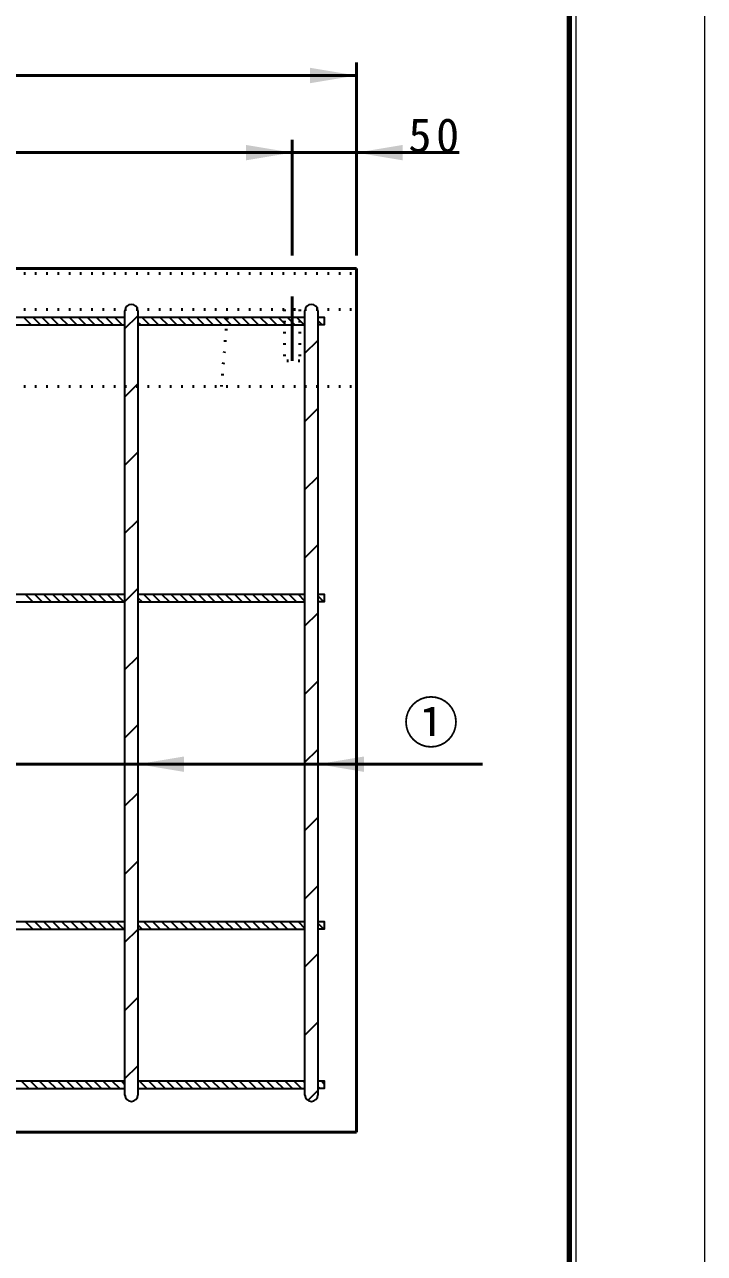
# Model space of a CAD drawing. Units: millimetres, scale not verified. Extents: x -2102 to 2102, y -1485 to 1485.
# Drawn here: x 1574 to 2102, y -670 to 286 of the extents above; entities that cross this region are included whole.
import ezdxf
from ezdxf.enums import TextEntityAlignment as Align

# ---------------------------------------------------------------- set-up
doc = ezdxf.new("R2010")
doc.units = ezdxf.units.MM
doc.header["$LTSCALE"] = 5
doc.linetypes.add('DOTTED', pattern=[1.75, 0.25, -1.5])
doc.linetypes.add('LONG_DASHED_DOTTED', pattern=[15.25, 12, -1.5, 0.25, -1.5])
doc.layers.add('0-0_V-nasSTD', color=7, linetype='Continuous', lineweight=35)
doc.layers.add('0-1_0', color=7, linetype='Continuous', lineweight=50)
doc.styles.add('ＭＳ ゴシック', font='')
doc.styles.get('ＭＳ ゴシック').set_extended_font_data('MS Gothic')

msp = doc.modelspace()

# ---------------------------------------------------------------- linework, layer by layer
at = {"layer": '0-0_V-nasSTD'}
for p, q in [((1446.85, 58.38), (1651.85, 58.38)), ((1572.997, 58.38), (1578.997, 52.38)), ((1580.068, 58.38), (1586.068, 52.38)), ((1587.139, 58.38), (1593.139, 52.38)), ((1594.21, 58.38), (1600.21, 52.38)), ((1601.281, 58.38), (1607.281, 52.38)), ((1608.352, 58.38), (1614.352, 52.38)), ((1615.423, 58.38), (1621.423, 52.38)), ((1622.494, 58.38), (1628.494, 52.38)), ((1629.565, 58.38), (1635.565, 52.38)), ((1636.636, 58.38), (1642.636, 52.38)), ((1643.707, 58.38), (1649.707, 52.38)), ((1650.778, 58.38), (1651.85, 57.308)), ((1651.85, -546.62), (1651.85, 63.38)), ((1651.85, 49.464), (1661.85, 59.464)), ((1661.85, 63.38), (1661.85, -546.62)), ((1661.85, 58.38), (1791.85, 58.38)), ((1664.92, 58.38), (1670.92, 52.38)), ((1671.991, 58.38), (1677.991, 52.38)), ((1679.063, 58.38), (1685.063, 52.38)), ((1686.134, 58.38), (1692.134, 52.38)), ((1693.205, 58.38), (1699.205, 52.38)), ((1700.276, 58.38), (1706.276, 52.38)), ((1707.347, 58.38), (1713.347, 52.38)), ((1714.418, 58.38), (1720.418, 52.38)), ((1721.489, 58.38), (1727.489, 52.38)), ((1728.56, 58.38), (1734.56, 52.38)), ((1735.631, 58.38), (1741.631, 52.38)), ((1742.702, 58.38), (1748.702, 52.38)), ((1749.773, 58.38), (1755.773, 52.38)), ((1756.844, 58.38), (1762.844, 52.38)), ((1763.915, 58.38), (1769.915, 52.38)), ((1770.986, 58.38), (1776.986, 52.38)), ((1778.057, 58.38), (1784.057, 52.38)), ((1785.129, 58.38), (1791.129, 52.38)), ((1791.85, -546.62), (1791.85, 63.38)), ((1801.85, 63.38), (1801.85, -546.62)), ((1806.342, 58.38), (1806.85, 57.872)), ((1446.85, 52.38), (1651.85, 52.38)), ((1661.85, 54.379), (1663.849, 52.38)), ((1661.85, 52.38), (1791.85, 52.38)), ((1801.85, 55.801), (1805.271, 52.38)), ((1791.85, 30.365), (1801.85, 40.365)), ((1651.85, -3.569), (1661.85, 6.431)), ((1791.85, -22.668), (1801.85, -12.668)), ((1651.85, -56.602), (1661.85, -46.602)), ((1791.85, -75.701), (1801.85, -65.701)), ((1651.85, -109.635), (1661.85, -99.635)), ((1791.85, -128.734), (1801.85, -118.734)), ((1651.85, -162.668), (1661.85, -152.668)), ((1446.85, -157.12), (1651.85, -157.12)), ((1574.296, -157.12), (1580.296, -163.12)), ((1581.367, -157.12), (1587.367, -163.12)), ((1588.438, -157.12), (1594.438, -163.12)), ((1595.509, -157.12), (1601.509, -163.12)), ((1602.58, -157.12), (1608.58, -163.12)), ((1609.651, -157.12), (1615.651, -163.12)), ((1616.722, -157.12), (1622.722, -163.12)), ((1623.793, -157.12), (1629.793, -163.12)), ((1630.864, -157.12), (1636.864, -163.12)), ((1637.936, -157.12), (1643.936, -163.12)), ((1645.007, -157.12), (1651.007, -163.12)), ((1661.85, -157.12), (1791.85, -157.12)), ((1661.85, -159.821), (1665.149, -163.12)), ((1666.22, -157.12), (1672.22, -163.12)), ((1673.291, -157.12), (1679.291, -163.12)), ((1680.362, -157.12), (1686.362, -163.12)), ((1687.433, -157.12), (1693.433, -163.12)), ((1694.504, -157.12), (1700.504, -163.12)), ((1701.575, -157.12), (1707.575, -163.12)), ((1708.646, -157.12), (1714.646, -163.12)), ((1715.717, -157.12), (1721.717, -163.12)), ((1722.788, -157.12), (1728.788, -163.12)), ((1729.859, -157.12), (1735.859, -163.12)), ((1736.931, -157.12), (1742.931, -163.12)), ((1744.002, -157.12), (1750.002, -163.12)), ((1751.073, -157.12), (1757.073, -163.12)), ((1758.144, -157.12), (1764.144, -163.12)), ((1765.215, -157.12), (1771.215, -163.12)), ((1772.286, -157.12), (1778.286, -163.12)), ((1779.357, -157.12), (1785.357, -163.12)), ((1786.428, -157.12), (1791.85, -162.542)), ((1801.85, -158.4), (1806.57, -163.12)), ((1446.85, -163.12), (1651.85, -163.12)), ((1661.85, -163.12), (1791.85, -163.12)), ((1791.85, -181.767), (1801.85, -171.767)), ((1651.85, -215.701), (1661.85, -205.701)), ((1791.85, -234.8), (1801.85, -224.8)), ((1651.85, -268.734), (1661.85, -258.734)), ((1791.85, -287.833), (1801.85, -277.833)), ((1651.85, -321.767), (1661.85, -311.767)), ((1791.85, -340.866), (1801.85, -330.866)), ((1651.85, -374.8), (1661.85, -364.8)), ((1791.85, -393.899), (1801.85, -383.899)), ((1446.85, -411.62), (1651.85, -411.62)), ((1446.85, -417.62), (1651.85, -417.62)), ((1574.296, -411.62), (1580.296, -417.62)), ((1581.367, -411.62), (1587.367, -417.62)), ((1588.438, -411.62), (1594.438, -417.62)), ((1595.509, -411.62), (1601.509, -417.62)), ((1602.58, -411.62), (1608.58, -417.62)), ((1609.651, -411.62), (1615.651, -417.62)), ((1616.722, -411.62), (1622.722, -417.62)), ((1623.793, -411.62), (1629.793, -417.62)), ((1630.864, -411.62), (1636.864, -417.62)), ((1637.936, -411.62), (1643.936, -417.62)), ((1645.007, -411.62), (1651.007, -417.62)), ((1651.85, -427.833), (1661.85, -417.833)), ((1661.85, -411.62), (1791.85, -411.62)), ((1661.85, -414.321), (1665.149, -417.62)), ((1661.85, -417.62), (1791.85, -417.62)), ((1666.22, -411.62), (1672.22, -417.62)), ((1673.291, -411.62), (1679.291, -417.62)), ((1680.362, -411.62), (1686.362, -417.62)), ((1687.433, -411.62), (1693.433, -417.62)), ((1694.504, -411.62), (1700.504, -417.62)), ((1701.575, -411.62), (1707.575, -417.62)), ((1708.646, -411.62), (1714.646, -417.62)), ((1715.717, -411.62), (1721.717, -417.62)), ((1722.788, -411.62), (1728.788, -417.62)), ((1729.859, -411.62), (1735.859, -417.62)), ((1736.931, -411.62), (1742.931, -417.62)), ((1744.002, -411.62), (1750.002, -417.62)), ((1751.073, -411.62), (1757.073, -417.62)), ((1758.144, -411.62), (1764.144, -417.62)), ((1765.215, -411.62), (1771.215, -417.62)), ((1772.286, -411.62), (1778.286, -417.62)), ((1779.357, -411.62), (1785.357, -417.62)), ((1786.428, -411.62), (1791.85, -417.042)), ((1801.85, -412.9), (1806.57, -417.62)), ((1791.85, -446.932), (1801.85, -436.932)), ((1651.85, -480.866), (1661.85, -470.866)), ((1791.85, -499.965), (1801.85, -489.965)), ((1651.85, -533.899), (1661.85, -523.899)), ((1446.85, -535.62), (1651.85, -535.62)), ((1446.85, -541.62), (1651.85, -541.62)), ((1571.017, -535.62), (1577.017, -541.62)), ((1578.088, -535.62), (1584.088, -541.62)), ((1585.159, -535.62), (1591.159, -541.62)), ((1592.23, -535.62), (1598.23, -541.62)), ((1599.301, -535.62), (1605.301, -541.62)), ((1606.372, -535.62), (1612.372, -541.62)), ((1613.443, -535.62), (1619.443, -541.62)), ((1620.514, -535.62), (1626.514, -541.62)), ((1627.585, -535.62), (1633.585, -541.62)), ((1634.656, -535.62), (1640.656, -541.62)), ((1641.727, -535.62), (1647.727, -541.62)), ((1648.798, -535.62), (1651.85, -538.671)), ((1661.85, -535.62), (1791.85, -535.62)), ((1661.85, -541.62), (1791.85, -541.62)), ((1662.941, -535.62), (1668.941, -541.62)), ((1670.012, -535.62), (1676.012, -541.62)), ((1677.083, -535.62), (1683.083, -541.62)), ((1684.154, -535.62), (1690.154, -541.62)), ((1691.225, -535.62), (1697.225, -541.62)), ((1698.296, -535.62), (1704.296, -541.62)), ((1705.367, -535.62), (1711.367, -541.62)), ((1712.438, -535.62), (1718.438, -541.62)), ((1719.509, -535.62), (1725.509, -541.62)), ((1726.58, -535.62), (1732.58, -541.62)), ((1733.651, -535.62), (1739.651, -541.62)), ((1740.722, -535.62), (1746.722, -541.62)), ((1747.793, -535.62), (1753.793, -541.62)), ((1754.864, -535.62), (1760.864, -541.62)), ((1761.936, -535.62), (1767.936, -541.62)), ((1769.007, -535.62), (1775.007, -541.62)), ((1776.078, -535.62), (1782.078, -541.62)), ((1783.149, -535.62), (1789.149, -541.62)), ((1790.22, -535.62), (1791.85, -537.25)), ((1794.072, -550.777), (1801.85, -542.998)), ((1801.85, -540.179), (1803.291, -541.62)), ((1804.362, -535.62), (1806.85, -538.108))]:
    msp.add_line(p, q, dxfattribs=at)
at = {"layer": '0-0_V-nasSTD', "linetype": 'DOTTED', "lineweight": 50}
for p, q in [((1726.85, 4.38), (1731.85, 64.38)), ((1775.85, 64.38), (1775.85, 24.38)), ((1787.85, 64.38), (1787.85, 24.38)), ((1787.85, 24.38), (1775.85, 24.38))]:
    msp.add_line(p, q, dxfattribs=at)
at = {"layer": '0-0_V-nasSTD', "lineweight": 50}
msp.add_line((1929.85, -289.305), (831.85, -289.305), dxfattribs=at)
at = {"layer": '0-0_V-nasSTD', "lineweight": 18}
for points in [[(-2102.5, -1485), (-2102.5, 1485), (2102.5, 1485), (2102.5, -1485)], [(-2002.5, -1385), (-2002.5, 1385), (2002.5, 1385), (2002.5, -1385)]]:
    msp.add_lwpolyline(points, close=True, dxfattribs=at)
at = {"layer": '0-0_V-nasSTD', "lineweight": 100}
msp.add_lwpolyline([(1997.5, -1380), (1997.5, 1380), (-1997.5, 1380)], dxfattribs=at)
at = {"layer": '0-0_V-nasSTD'}
for points in [[(1801.85, 58.38), (1806.85, 58.38), (1806.85, 52.38), (1801.85, 52.38)], [(1801.85, -157.12), (1806.85, -157.12), (1806.85, -163.12), (1801.85, -163.12)], [(1801.85, -411.62), (1806.85, -411.62), (1806.85, -417.62), (1801.85, -417.62)], [(1801.85, -535.62), (1806.85, -535.62), (1806.85, -541.62), (1801.85, -541.62)]]:
    msp.add_lwpolyline(points, dxfattribs=at)
for centre, start, end in [((1656.85, 63.38), 0, 180), ((1796.85, 63.38), 0, 180), ((1656.85, -546.62), 180, 0), ((1796.85, -546.62), 180, 0)]:
    msp.add_arc(centre, 5, start, end, dxfattribs=at)
for points in [[(1795.85, 240.38), (1795.85, 252.38), (1831.85, 246.38)], [(1745.85, 180.38), (1745.85, 192.38), (1781.85, 186.38)], [(1831.85, 186.38), (1867.85, 180.38), (1867.85, 192.38)], [(1661.85, -289.305), (1697.85, -295.305), (1697.85, -283.305)], [(1801.85, -289.305), (1837.85, -295.305), (1837.85, -283.305)]]:
    msp.add_solid(points, dxfattribs=at)
at = {"layer": '0-1_0'}
for p, q in [((1831.85, 106.38), (1831.85, 256.38)), ((-168.15, 246.38), (1831.85, 246.38)), ((1781.85, 106.38), (1781.85, 196.38)), ((881.85, 186.38), (1781.85, 186.38)), ((1781.85, 186.38), (1831.85, 186.38)), ((1911.85, 186.38), (1831.85, 186.38)), ((-168.15, 96.38), (1831.85, 96.38)), ((1831.85, 96.38), (1831.85, -575.62)), ((-168.15, -575.62), (1831.85, -575.62))]:
    msp.add_line(p, q, dxfattribs=at)
at = {"layer": '0-1_0', "linetype": 'DOTTED'}
for p, q in [((-168.15, 92.38), (1831.85, 92.38)), ((-168.15, 64.38), (1831.85, 64.38)), ((-168.15, 4.38), (1831.85, 4.38))]:
    msp.add_line(p, q, dxfattribs=at)
at = {"layer": '0-1_0', "linetype": 'LONG_DASHED_DOTTED'}
msp.add_line((1781.85, 74.38), (1781.85, 24.38), dxfattribs=at)

# ---------------------------------------------------------------- texts
at = {"layer": '0-0_V-nasSTD', "style": 'ＭＳ ゴシック'}
msp.add_text('①', height=31.67, dxfattribs=at).set_placement((1868.25, -282.305), align=Align.BOTTOM_LEFT)
at = {"layer": '0-0_V-nasSTD', "insert": (1872.25, 186.38), "char_height": 26.39, "attachment_point": 7, "style": 'ＭＳ ゴシック'}
msp.add_mtext('\\T1.2;50', dxfattribs=at)

doc.saveas('drawing.dxf')
